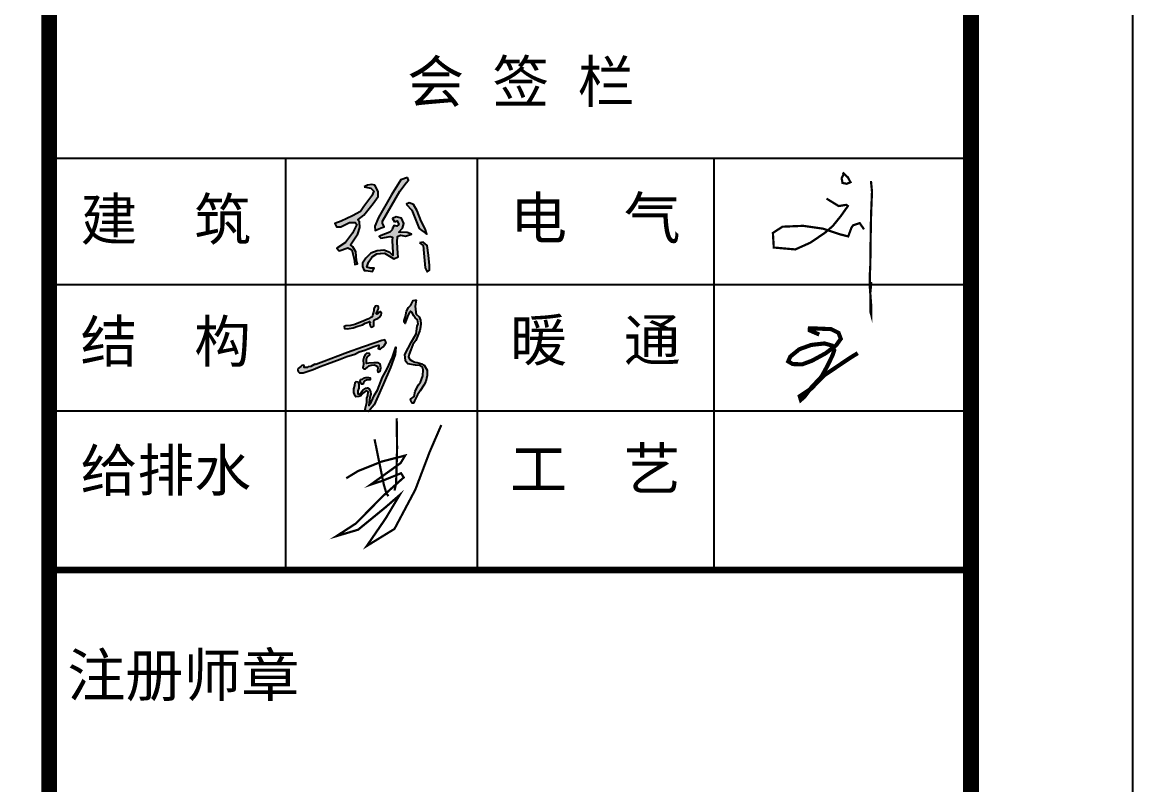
# Model space of a CAD drawing. Extents: x 1680110 to 4798266, y 269661 to 1249705.
# Drawn here: x 2466485 to 2480218, y 514757 to 524182 of the extents above; entities that cross this region are included whole.
import ezdxf

# ---------------------------------------------------------------- set-up
doc = ezdxf.new("R2010")
doc.units = 0
doc.header["$LTSCALE"] = 1000
doc.header["$MEASUREMENT"] = 0
doc.layers.add('PUB_TITLE', color=4, linetype='Continuous')
doc.layers.add('图框', color=4, linetype='Continuous')
doc.styles.add('STYLE-黑体', font='simhei.ttf')
doc.styles.add('黑体', font='simhei.ttf')

msp = doc.modelspace()

# ---------------------------------------------------------------- hatches: boundary and pattern name
h = msp.add_hatch(color=256)
h.paths.add_polyline_path([(2471396.3, 521457.3), (2471443.7, 521423.8), (2471451.4, 521327.5), (2471468.2, 521146.8), (2471491, 521098.6), (2471522.5, 521116.1), (2471522.5, 521177.4), (2471509.4, 521304.4), (2471493.6, 521420.9), (2471441.9, 521462)])
h.paths.add_polyline_path([(2471233.7, 521933.1), (2471303.6, 521857.7), (2471394.2, 521631.9), (2471489.5, 521563.6), (2471467.3, 521627.1), (2471418, 521721.6), (2471368.7, 521851.3), (2471324.3, 521929.1), (2471268.7, 521950.5)])
h.paths.add_polyline_path([(2471088.2, 521716.9), (2471120, 521726.4), (2471140.6, 521683.6), (2471116.8, 521662.9), (2471086.6, 521668.5), (2471065.9, 521636.7), (2471059.6, 521615.3), (2471032.6, 521589.1), (2470922.2, 521544.6), (2470899.9, 521533.5), (2470919.8, 521512.1), (2471034.2, 521533.5), (2471062.8, 521527.2), (2471061.2, 521485.1), (2471067.5, 521331.4), (2471066.7, 521299.7), (2471030.2, 521336.2), (2470956.3, 521364.8), (2470874.5, 521355.2), (2470797.4, 521327.5), (2470735.5, 521267.9), (2470691, 521206), (2470692.6, 521161.6), (2470711.6, 521112.3), (2470737, 521112.3), (2470815.7, 521099.6), (2470837.1, 521141.7), (2470787.1, 521141.7), (2470747.4, 521156.8), (2470766.4, 521217.1), (2470812.5, 521282.2), (2470870.5, 521318.7), (2470917.4, 521325.9), (2470964.2, 521328.3), (2471027, 521292.5), (2471081, 521260), (2471133.4, 521283), (2471129.4, 521325.1), (2471122.3, 521462.4), (2471127.1, 521533.9), (2471162.9, 521551.8), (2471223.3, 521539.1), (2471298.7, 521562.9), (2471247.1, 521582.7), (2471143.1, 521585.9), (2471186, 521635.9), (2471203.4, 521696.2), (2471177.2, 521759.7), (2471108.1, 521776.4), (2471066, 521755.8)])
h.paths.add_polyline_path([(2471248.3, 522262.1), (2471167.3, 522233.8), (2471049.9, 522050.6), (2470888.9, 521767.9), (2470847.4, 521659.7), (2470851.4, 521609.1), (2470924.3, 521639.4), (2470959.1, 521653.9), (2470939.5, 521698.1), (2470938.5, 521722.4), (2471155.2, 522095.3), (2471232.2, 522195.4), (2471260, 522228.7)])
h.paths.add_polyline_path([(2470713.4, 522148.4), (2470794.9, 522132.1), (2470831.6, 522093.1), (2470807.8, 522036), (2470711.2, 521903.1), (2470666.8, 521844.6), (2470567.4, 521790.9), (2470429.4, 521723.1), (2470349.9, 521692.7), (2470370.9, 521653), (2470425.9, 521653), (2470533.5, 521705.6), (2470603.7, 521705.6), (2470624.2, 521680.4), (2470568.5, 521576.3), (2470483.8, 521460.2), (2470377.3, 521391.7), (2470402.4, 521357), (2470509.6, 521394.9), (2470562.1, 521370.7), (2470588, 521255), (2470599.3, 521189.7), (2470630.7, 521197.7), (2470619.5, 521236.4), (2470609.8, 521346.1), (2470573.5, 521404.9), (2470546, 521430.7), (2470634, 521565.9), (2470659.9, 521643.3), (2470654.2, 521715), (2470634.9, 521741.6), (2470709.9, 521798.1), (2470824.6, 521940.5), (2470885.1, 522027.6), (2470885.1, 522092.1), (2470846.3, 522168.7), (2470810, 522175.9), (2470754.4, 522169.5)])
h = msp.add_hatch(color=256)
h.paths.add_polyline_path([(2470168.3, 519926.8), (2470258.8, 519959.3), (2470417.8, 520016.7), (2470498.9, 520052.5), (2470597.8, 520078.6), (2470653.8, 520108.4), (2470721.7, 520131), (2470763.4, 520146.5), (2470837.5, 520173.1), (2470873.5, 520187.3), (2470893.5, 520191.5), (2470896.8, 520169.8), (2470887.7, 520148.1), (2470906, 520143.1), (2470916.9, 520147.2), (2470947.8, 520168.9), (2470965.3, 520192.3), (2470983.7, 520225.7), (2470967.8, 520254.9), (2470931.1, 520249), (2470848.4, 520219.8), (2470694.7, 520168.1), (2470507.4, 520098.7), (2470389.8, 520053.6), (2470216.5, 519989.5), (2470116.7, 519952.8), (2470102.7, 519955.9), (2470053.6, 519929.2), (2470020.4, 519921.7), (2470013.1, 519915.1), (2469973.5, 519915.3), (2469970.2, 519933.1), (2469962.7, 519945.4), (2469942, 519938.3), (2469931.1, 519928), (2469897.2, 519901.1), (2469891.5, 519885.1), (2469896.7, 519863.5), (2469915.6, 519850.8), (2469961.3, 519850.8), (2470084.5, 519891.7)])
h.paths.add_polyline_path([(2470842.8, 520505.4), (2470859.2, 520513.4), (2470882.2, 520519.9), (2470898.5, 520531.3), (2470911.7, 520539.7), (2470916.5, 520551.5), (2470925.3, 520562.5), (2470928, 520586.7), (2470913.5, 520606.5), (2470899.4, 520599.5), (2470885.7, 520583.7), (2470871.2, 520574), (2470863, 520591.1), (2470869.9, 520601.1), (2470877.8, 520616.3), (2470887.3, 520633.7), (2470892.5, 520648.5), (2470892.5, 520663.3), (2470888.2, 520673.7), (2470865.1, 520676.3), (2470849.9, 520674.6), (2470844.7, 520666.3), (2470839.5, 520652), (2470833.8, 520638), (2470831.6, 520616.7), (2470828.6, 520599.3), (2470821.6, 520572.4), (2470818.1, 520553.3), (2470806.4, 520537.6), (2470791.2, 520532), (2470765.5, 520514.6), (2470708.6, 520490.4), (2470658.8, 520472.3), (2470627.8, 520458.2), (2470597.2, 520445.9), (2470545.6, 520434.5), (2470488.4, 520430.4), (2470465.4, 520421.5), (2470468.7, 520397.7), (2470504.7, 520393.7), (2470576.6, 520405.1), (2470634.2, 520424.7), (2470691.8, 520441.7), (2470727.2, 520461.3), (2470762, 520474.4), (2470779.4, 520481.8), (2470787, 520474.1), (2470785.2, 520456.1), (2470788.8, 520433.6), (2470798.7, 520416.9), (2470810.7, 520414.5), (2470826.4, 520421.6), (2470832.5, 520435.2), (2470832.5, 520463), (2470833.3, 520487.9)])
h.paths.add_polyline_path([(2470743.2, 519963.7), (2470741.4, 519989.4), (2470740.9, 520023.5), (2470755.7, 520044.9), (2470781.7, 520070.9), (2470777.6, 520089.3), (2470746, 520093.9), (2470724.1, 520075.5), (2470710.8, 520038.3), (2470701.7, 520006.2), (2470704.1, 519956.7), (2470700.9, 519930.4), (2470697, 519909.9), (2470711.2, 519900.3), (2470729.7, 519900.3), (2470752.8, 519918.3), (2470770.1, 519936.8), (2470800.3, 519944.5), (2470842.6, 519945.8), (2470858, 519941.3), (2470875.9, 519931.1), (2470883.6, 519908), (2470877.9, 519883), (2470883.6, 519859.3), (2470896.4, 519857.4), (2470912.5, 519867.7), (2470919.5, 519909.3), (2470909.9, 519954.8), (2470881.1, 519972.1), (2470831.1, 519971.4), (2470770.1, 519968.9)], flags=17)
h.paths.add_polyline_path([(2470722.8, 519751.3), (2470741.7, 519756.8), (2470786.5, 519762.3), (2470787.5, 519785.2), (2470768.6, 519791.1), (2470733.2, 519791.6), (2470717.8, 519785.2), (2470691.9, 519772.2), (2470669.5, 519765.8), (2470663, 519746.9), (2470670.5, 519722), (2470682.4, 519709), (2470700.9, 519710.5), (2470705.8, 519725.4)], flags=17)
h.paths.add_polyline_path([(2470634.1, 519625.4), (2470645.7, 519659.3), (2470645.7, 519704.8), (2470640.4, 519736.1), (2470616.3, 519743.2), (2470602.8, 519728.9), (2470597.5, 519692.3), (2470587.7, 519649.5), (2470587.7, 519606.6), (2470602.5, 519565.7), (2470612.4, 519552.2), (2470646.8, 519554.6), (2470671.4, 519565.7), (2470691.1, 519592.7), (2470710.8, 519606.3), (2470725.6, 519617.3), (2470742.8, 519632.1), (2470763.7, 519612.4), (2470760, 519566.9), (2470747.7, 519536.2), (2470745.3, 519482.1), (2470734.2, 519432.9), (2470725.6, 519400.9), (2470735.4, 519375.1), (2470761.3, 519372.7), (2470789.6, 519397.3), (2470836.3, 519453.8), (2470885.5, 519564.5), (2470950.1, 519705.8), (2471040.8, 519915.1), (2471096.7, 520076.9), (2471106.4, 520166.1), (2471063.2, 520040.6), (2470992.1, 519890.4), (2470942.3, 519793.4), (2470876.5, 519633.9), (2470841.4, 519576.4), (2470798.9, 519487.5), (2470772.9, 519445), (2470775.3, 519483.5), (2470784.7, 519542.6), (2470796.6, 519583.5), (2470792.6, 519614.9), (2470776.9, 519649.6), (2470756.5, 519662.9), (2470733.3, 519659.3), (2470698.4, 519636.1), (2470682.4, 519612.9), (2470659.1, 519584.3), (2470636.8, 519590.5)])
msp.add_hatch(color=256).paths.add_polyline_path([(2471278.2, 520012.7), (2471262.2, 520043.3), (2471271.5, 520080.6), (2471291.5, 520132.5), (2471316.8, 520199.1), (2471351.4, 520249.6), (2471403.5, 520370.5), (2471412, 520416.8), (2471413, 520456.4), (2471411.1, 520498.9), (2471395, 520541.4), (2471358.2, 520573.5), (2471351.6, 520595.2), (2471346.8, 520638.6), (2471344, 520669.8), (2471347.8, 520696.2), (2471357.2, 520745.3), (2471343.1, 520749), (2471318.5, 520744.3), (2471289.2, 520686.7), (2471260.9, 520655.6), (2471239.1, 520610.3), (2471223.1, 520543.3), (2471207, 520497), (2471207, 520473.4), (2471220.2, 520459.3), (2471223.1, 520479.1), (2471243.9, 520531.9), (2471257.1, 520565.9), (2471276.9, 520604.6), (2471288.5, 520610.3), (2471301.7, 520599.2), (2471329, 520552.7), (2471346.1, 520527.5), (2471374.4, 520504.3), (2471381.5, 520454.8), (2471368.4, 520424.5), (2471358.3, 520332.6), (2471297, 520230.4), (2471259, 520154.4), (2471216, 520074.2), (2471223.2, 520003.4), (2471233.6, 519986), (2471255.6, 519959.3), (2471349.6, 519942), (2471406.5, 519939.6), (2471433.2, 519919.9), (2471444.8, 519887.5), (2471440.1, 519810.9), (2471423.9, 519764.6), (2471408.8, 519733.3), (2471385.6, 519702), (2471343.8, 519620.8), (2471333.4, 519558.2), (2471288.1, 519522.3), (2471293.9, 519492.1), (2471307.9, 519472.4), (2471321.8, 519472.4), (2471338, 519501.4), (2471372.8, 519575.6), (2471405.8, 519628), (2471450.1, 519696.3), (2471476.8, 519741.4), (2471490.7, 519814.3), (2471490.7, 519882.5), (2471456.7, 519943.5), (2471428.7, 519960.8), (2471370.1, 519976.8), (2471339.5, 519979.5), (2471298.2, 520000.7)])

# ---------------------------------------------------------------- linework, layer by layer
for points, const_width in [([(2476630.7, 522324.7), (2476697.2, 522262.5), (2476727.3, 522204.6), (2476680.1, 522185.3), (2476628.6, 522196.1), (2476617.8, 522256.1), (2476641.4, 522301.2)], 27.4), ([(2476980.4, 522219.1), (2476993.3, 522088.3), (2476982.6, 521820.2), (2476978.3, 521629.4), (2476972.3, 521173.6), (2476966.3, 521057.7), (2476967.8, 520890.5), (2476982.8, 520687.2), (2476982.8, 520569.7), (2476973.8, 520602.9), (2476972.3, 520836.3), (2476985.9, 520970.3)], 27.4), ([(2476431, 522002.5), (2476581.3, 521910.3), (2476675.7, 521925.3), (2476695, 521910.3), (2476609.2, 521788.1), (2476508.3, 521663.7), (2476411.7, 521580), (2476231.5, 521457.8), (2476044.8, 521374.2), (2475778.7, 521397.7), (2475767.9, 521577.9), (2475886, 521655.1), (2476143.5, 521665.8), (2476383.8, 521631.5), (2476589.8, 521562.9), (2476699.3, 521535), (2476740.1, 521644.4), (2476759.4, 521672.2), (2476840.9, 521700.1), (2476894.6, 521622.9)], 27.4), ([(2476341.4, 520322.2), (2476223.1, 520373.6), (2476224.9, 520399.3), (2476286.6, 520397.6), (2476487.2, 520389), (2476579.8, 520342.7), (2476607.2, 520269.1), (2476550.6, 520190.3), (2476420.3, 520090.9), (2476250.6, 519998.4), (2476130.6, 519953.8), (2476014, 519957.2), (2475957.4, 519989.8), (2475983.1, 520049.8), (2476094.6, 520140.6), (2476242, 520193.7), (2476406.6, 520212.5), (2476500.9, 520185.1), (2476526.6, 520130.3), (2476506, 520066.9), (2476446, 519941.8), (2476368.9, 519801.3), (2476243.7, 519667.7), (2476154.6, 519551.2), (2476113.4, 519515.2), (2476099.7, 519559.7), (2476243.7, 519655.7), (2476399.7, 519816.7), (2476725.5, 520036.1), (2476817.2, 520092.4)], 51), ([(2471115.7, 519288.6), (2471120.7, 518923.4), (2471113.2, 518625.3), (2471108.3, 518478.7), (2471088.4, 518394.2)], 27.4), ([(2470491.8, 518545.8), (2470638.4, 518635.2), (2470929.3, 518751.9), (2471220.1, 518826.5), (2471165.4, 518734.6), (2470792.6, 518466.3), (2470929.3, 518511), (2471170.4, 518607.9), (2471202.7, 518555.7), (2470946.7, 518327.1), (2470611.1, 517986.8), (2470369.9, 517830.3), (2470638.4, 517909.8), (2470981.5, 518190.5), (2471153, 518339.6), (2470979, 518048.9), (2470745.3, 517708.5), (2471088.4, 517919.7), (2471346.9, 518406.6), (2471523.4, 518871.2), (2471667.6, 519204.1)], 27.4), ([(2470842.2, 519028), (2470956.6, 518466.3), (2470988.9, 518359.4), (2471013.8, 518324.7)], 27.4)]:
    msp.add_lwpolyline(points, dxfattribs=dict(const_width=const_width))
for points in [[(2470713.4, 522148.4), (2470794.9, 522132.1), (2470831.6, 522093.1), (2470807.8, 522036), (2470711.2, 521903.1), (2470666.8, 521844.6), (2470567.4, 521790.9), (2470429.4, 521723.1), (2470349.9, 521692.7), (2470370.9, 521653), (2470425.9, 521653), (2470533.5, 521705.6), (2470603.7, 521705.6), (2470624.2, 521680.4), (2470568.5, 521576.3), (2470483.8, 521460.2), (2470377.3, 521391.7), (2470402.4, 521357), (2470509.6, 521394.9), (2470562.1, 521370.7), (2470588, 521255), (2470599.3, 521189.7), (2470630.7, 521197.7), (2470619.5, 521236.4), (2470609.8, 521346.1), (2470573.5, 521404.9), (2470546, 521430.7), (2470634, 521565.9), (2470659.9, 521643.3), (2470654.2, 521715), (2470634.9, 521741.6), (2470709.9, 521798.1), (2470824.6, 521940.5), (2470885.1, 522027.6), (2470885.1, 522092.1), (2470846.3, 522168.7), (2470810, 522175.9), (2470754.4, 522169.5), (2470713.4, 522148.4)], [(2471248.3, 522262.1), (2471167.3, 522233.8), (2471049.9, 522050.6), (2470888.9, 521767.9), (2470847.4, 521659.7), (2470851.4, 521609.1), (2470924.3, 521639.4), (2470959.1, 521653.9), (2470939.5, 521698.1), (2470938.5, 521722.4), (2471155.2, 522095.3), (2471232.2, 522195.4), (2471260, 522228.7), (2471248.3, 522262.1)], [(2471233.7, 521933.1), (2471303.6, 521857.7), (2471394.2, 521631.9), (2471489.5, 521563.6), (2471467.3, 521627.1), (2471418, 521721.6), (2471368.7, 521851.3), (2471324.3, 521929.1), (2471268.7, 521950.5), (2471233.7, 521933.1)], [(2471088.2, 521716.9), (2471120, 521726.4), (2471120, 521726.4), (2471140.6, 521683.6), (2471116.8, 521662.9), (2471086.6, 521668.5), (2471065.9, 521636.7), (2471059.6, 521615.3), (2471032.6, 521589.1), (2470922.2, 521544.6), (2470899.9, 521533.5), (2470919.8, 521512.1), (2470919.8, 521512.1), (2471034.2, 521533.5), (2471062.8, 521527.2), (2471061.2, 521485.1), (2471067.5, 521331.4), (2471066.7, 521299.7), (2471030.2, 521336.2), (2470956.3, 521364.8), (2470874.5, 521355.2), (2470797.4, 521327.5), (2470735.5, 521267.9), (2470691, 521206), (2470692.6, 521161.6), (2470711.6, 521112.3), (2470737, 521112.3), (2470815.7, 521099.6), (2470837.1, 521141.7), (2470787.1, 521141.7), (2470747.4, 521156.8), (2470766.4, 521217.1), (2470812.5, 521282.2), (2470870.5, 521318.7), (2470917.4, 521325.9), (2470964.2, 521328.3), (2471027, 521292.5), (2471081, 521260), (2471133.4, 521283), (2471129.4, 521325.1), (2471122.3, 521462.4), (2471127.1, 521533.9), (2471162.9, 521551.8), (2471223.3, 521539.1), (2471298.7, 521562.9), (2471247.1, 521582.7), (2471143.1, 521585.9), (2471186, 521635.9), (2471203.4, 521696.2), (2471177.2, 521759.7), (2471108.1, 521776.4), (2471066, 521755.8), (2471088.2, 521716.9)], [(2471396.3, 521457.3), (2471443.7, 521423.8), (2471451.4, 521327.5), (2471468.2, 521146.8), (2471491, 521098.6), (2471522.5, 521116.1), (2471522.5, 521177.4), (2471509.4, 521304.4), (2471493.6, 521420.9), (2471441.9, 521462), (2471396.3, 521457.3)], [(2470722.8, 519751.3), (2470705.8, 519725.4), (2470700.9, 519710.5), (2470682.4, 519709), (2470670.5, 519722), (2470663, 519746.9), (2470669.5, 519765.8), (2470691.9, 519772.2), (2470717.8, 519785.2), (2470733.2, 519791.6), (2470768.6, 519791.1), (2470787.5, 519785.2), (2470786.5, 519762.3), (2470741.7, 519756.8), (2470722.8, 519751.3), (2470722.8, 519751.3)]]:
    msp.add_lwpolyline(points)
for points in [[(2470597.2, 520445.9), (2470545.6, 520434.5), (2470488.4, 520430.4), (2470465.4, 520421.5), (2470468.7, 520397.7), (2470504.7, 520393.7), (2470576.6, 520405.1), (2470634.2, 520424.7), (2470691.8, 520441.7), (2470727.2, 520461.3), (2470762, 520474.4), (2470779.4, 520481.8), (2470779.4, 520481.8), (2470787, 520474.1), (2470785.2, 520456.1), (2470788.8, 520433.6), (2470798.7, 520416.9), (2470810.7, 520414.5), (2470826.4, 520421.6), (2470832.5, 520435.2), (2470832.5, 520463), (2470833.3, 520487.9), (2470842.8, 520505.4), (2470859.2, 520513.4), (2470882.2, 520519.9), (2470898.5, 520531.3), (2470911.7, 520539.7), (2470916.5, 520551.5), (2470925.3, 520562.5), (2470928, 520586.7), (2470913.5, 520606.5), (2470899.4, 520599.5), (2470885.7, 520583.7), (2470871.2, 520574), (2470871.2, 520574), (2470871.2, 520574), (2470863, 520591.1), (2470869.9, 520601.1), (2470877.8, 520616.3), (2470887.3, 520633.7), (2470892.5, 520648.5), (2470892.5, 520663.3), (2470888.2, 520673.7), (2470865.1, 520676.3), (2470849.9, 520674.6), (2470844.7, 520666.3), (2470839.5, 520652), (2470833.8, 520638), (2470831.6, 520616.7), (2470828.6, 520599.3), (2470821.6, 520572.4), (2470818.1, 520553.3), (2470806.4, 520537.6), (2470791.2, 520532), (2470765.5, 520514.6), (2470708.6, 520490.4), (2470658.8, 520472.3), (2470627.8, 520458.2), (2470597.2, 520445.9)], [(2471276.9, 520604.6), (2471257.1, 520565.9), (2471243.9, 520531.9), (2471223.1, 520479.1), (2471220.2, 520459.3), (2471207, 520473.4), (2471207, 520497), (2471223.1, 520543.3), (2471239.1, 520610.3), (2471260.9, 520655.6), (2471289.2, 520686.7), (2471318.5, 520744.3), (2471343.1, 520749), (2471357.2, 520745.3), (2471347.8, 520696.2), (2471344, 520669.8), (2471346.8, 520638.6), (2471351.6, 520595.2), (2471358.2, 520573.5), (2471395, 520541.4), (2471411.1, 520498.9), (2471413, 520456.4), (2471412, 520416.8), (2471403.5, 520370.5), (2471351.4, 520249.6), (2471316.8, 520199.1), (2471291.5, 520132.5), (2471271.5, 520080.6), (2471262.2, 520043.3), (2471278.2, 520012.7), (2471298.2, 520000.7), (2471339.5, 519979.5), (2471370.1, 519976.8), (2471428.7, 519960.8), (2471456.7, 519943.5), (2471490.7, 519882.5), (2471490.7, 519814.3), (2471476.8, 519741.4), (2471450.1, 519696.3), (2471405.8, 519628), (2471372.8, 519575.6), (2471338, 519501.4), (2471321.8, 519472.4), (2471307.9, 519472.4), (2471293.9, 519492.1), (2471288.1, 519522.3), (2471333.4, 519558.2), (2471343.8, 519620.8), (2471385.6, 519702), (2471408.8, 519733.3), (2471423.9, 519764.6), (2471440.1, 519810.9), (2471444.8, 519887.5), (2471433.2, 519919.9), (2471406.5, 519939.6), (2471349.6, 519942), (2471255.6, 519959.3), (2471233.6, 519986), (2471223.2, 520003.4), (2471216, 520074.2), (2471259, 520154.4), (2471297, 520230.4), (2471358.3, 520332.6), (2471368.4, 520424.5), (2471381.5, 520454.8), (2471374.4, 520504.3), (2471346.1, 520527.5), (2471329, 520552.7), (2471301.7, 520599.2), (2471288.5, 520610.3), (2471276.9, 520604.6)], [(2470102.7, 519955.9), (2470053.6, 519929.2), (2470020.4, 519921.7), (2470013.1, 519915.1), (2469973.5, 519915.3), (2469970.2, 519933.1), (2469962.7, 519945.4), (2469942, 519938.3), (2469931.1, 519928), (2469897.2, 519901.1), (2469891.5, 519885.1), (2469896.7, 519863.5), (2469915.6, 519850.8), (2469961.3, 519850.8), (2470084.5, 519891.7), (2470168.3, 519926.8), (2470258.8, 519959.3), (2470417.8, 520016.7), (2470498.9, 520052.5), (2470597.8, 520078.6), (2470653.8, 520108.4), (2470721.7, 520131), (2470763.4, 520146.5), (2470837.5, 520173.1), (2470873.5, 520187.3), (2470893.5, 520191.5), (2470896.8, 520169.8), (2470887.7, 520148.1), (2470906, 520143.1), (2470916.9, 520147.2), (2470947.8, 520168.9), (2470965.3, 520192.3), (2470983.7, 520225.7), (2470967.8, 520254.9), (2470931.1, 520249), (2470848.4, 520219.8), (2470694.7, 520168.1), (2470507.4, 520098.7), (2470389.8, 520053.6), (2470216.5, 519989.5), (2470116.7, 519952.8), (2470102.7, 519955.9)], [(2470587.7, 519606.6), (2470587.7, 519649.5), (2470597.5, 519692.3), (2470602.8, 519728.9), (2470616.3, 519743.2), (2470640.4, 519736.1), (2470645.7, 519704.8), (2470645.7, 519659.3), (2470634.1, 519625.4), (2470636.8, 519590.5), (2470659.1, 519584.3), (2470682.4, 519612.9), (2470698.4, 519636.1), (2470733.3, 519659.3), (2470756.5, 519662.9), (2470776.9, 519649.6), (2470792.6, 519614.9), (2470796.6, 519583.5), (2470784.7, 519542.6), (2470775.3, 519483.5), (2470772.9, 519445), (2470798.9, 519487.5), (2470841.4, 519576.4), (2470876.5, 519633.9), (2470942.3, 519793.4), (2470992.1, 519890.4), (2471063.2, 520040.6), (2471106.4, 520166.1), (2471096.7, 520076.9), (2471040.8, 519915.1), (2470950.1, 519705.8), (2470885.5, 519564.5), (2470836.3, 519453.8), (2470789.6, 519397.3), (2470761.3, 519372.7), (2470735.4, 519375.1), (2470725.6, 519400.9), (2470734.2, 519432.9), (2470745.3, 519482.1), (2470747.7, 519536.2), (2470760, 519566.9), (2470760, 519566.9), (2470763.7, 519612.4), (2470742.8, 519632.1), (2470725.6, 519617.3), (2470710.8, 519606.3), (2470691.1, 519592.7), (2470671.4, 519565.7), (2470646.8, 519554.6), (2470612.4, 519552.2), (2470602.5, 519565.7), (2470587.7, 519606.6)], [(2470741.4, 519989.4), (2470740.9, 520023.5), (2470755.7, 520044.9), (2470781.7, 520070.9), (2470777.6, 520089.3), (2470746, 520093.9), (2470724.1, 520075.5), (2470710.8, 520038.3), (2470701.7, 520006.2), (2470704.1, 519956.7), (2470700.9, 519930.4), (2470697, 519909.9), (2470711.2, 519900.3), (2470729.7, 519900.3), (2470752.8, 519918.3), (2470770.1, 519936.8), (2470800.3, 519944.5), (2470842.6, 519945.8), (2470858, 519941.3), (2470875.9, 519931.1), (2470883.6, 519908), (2470877.9, 519883), (2470883.6, 519859.3), (2470896.4, 519857.4), (2470912.5, 519867.7), (2470919.5, 519909.3), (2470909.9, 519954.8), (2470881.1, 519972.1), (2470831.1, 519971.4), (2470770.1, 519968.9), (2470743.2, 519963.7), (2470741.4, 519989.4)]]:
    msp.add_lwpolyline(points, close=True)
at = {"layer": 'PUB_TITLE'}
msp.add_lwpolyline([(2361418.2, 473232.4), (2480218.2, 473232.4), (2480218.2, 557232.4), (2361418.2, 557232.4)], close=True, dxfattribs=at)
at = {"layer": 'PUB_TITLE', "const_width": 200}
msp.add_lwpolyline([(2366418.2, 475232.4), (2478218.2, 475232.4), (2478218.2, 555232.4), (2366418.2, 555232.4)], close=True, dxfattribs=at)
at = {"layer": '图框', "color": 4}
msp.add_line((2466818.2, 555232.4), (2466818.2, 475232.4), dxfattribs=at)
at = {"layer": '图框', "color": 0}
for p, q in [((2466818.2, 522502.6), (2478174.2, 522502.6)), ((2466818.2, 520940.9), (2478174.2, 520940.9)), ((2466818.2, 519379.2), (2478174.2, 519379.2)), ((2466818.2, 517411.1), (2478218.2, 517411.1))]:
    msp.add_line(p, q, dxfattribs=at)
at = {"layer": '图框', "color": 4, "const_width": 197.2}
msp.add_lwpolyline([(2466818.2, 555232.4), (2466818.2, 475232.4)], dxfattribs=at)
msp.add_lwpolyline([(2466818.2, 555232.4), (2478218.2, 555232.4), (2478218.2, 475232.4), (2466818.2, 475232.4)], close=True, dxfattribs=at)
at = {"layer": '图框', "color": 0}
for points in [[(2469746.5, 517411.1), (2469746.5, 522502.6)], [(2472113.3, 517411.1), (2472113.3, 522502.6)], [(2475041.6, 517411.1), (2475041.6, 522502.6)]]:
    msp.add_lwpolyline(points, dxfattribs=at)
at = {"layer": '图框', "color": 0, "const_width": 80.7}
msp.add_lwpolyline([(2466818.2, 517411.1), (2478218.2, 517411.1)], dxfattribs=at)

# ---------------------------------------------------------------- texts
at = {"layer": '图框', "color": 0, "style": 'STYLE-黑体'}
for s, p in [('会 签 栏', (2471245.6, 523190.5)), ('建  筑', (2467206.3, 521487.4)), ('电  气', (2472519.3, 521504.3)), ('结  构', (2467206.3, 519979.3)), ('暖  通', (2472519.3, 519996.2)), ('给排水', (2467206.3, 518386.2)), ('工  艺', (2472519.3, 518403.1))]:
    msp.add_text(s, height=515.37, dxfattribs=at).set_placement(p)
at = {"layer": '图框', "color": 4, "style": '黑体'}
msp.add_text('注册师章', height=525.89, dxfattribs=at).set_placement((2467043.4, 515850))

doc.saveas('drawing.dxf')
